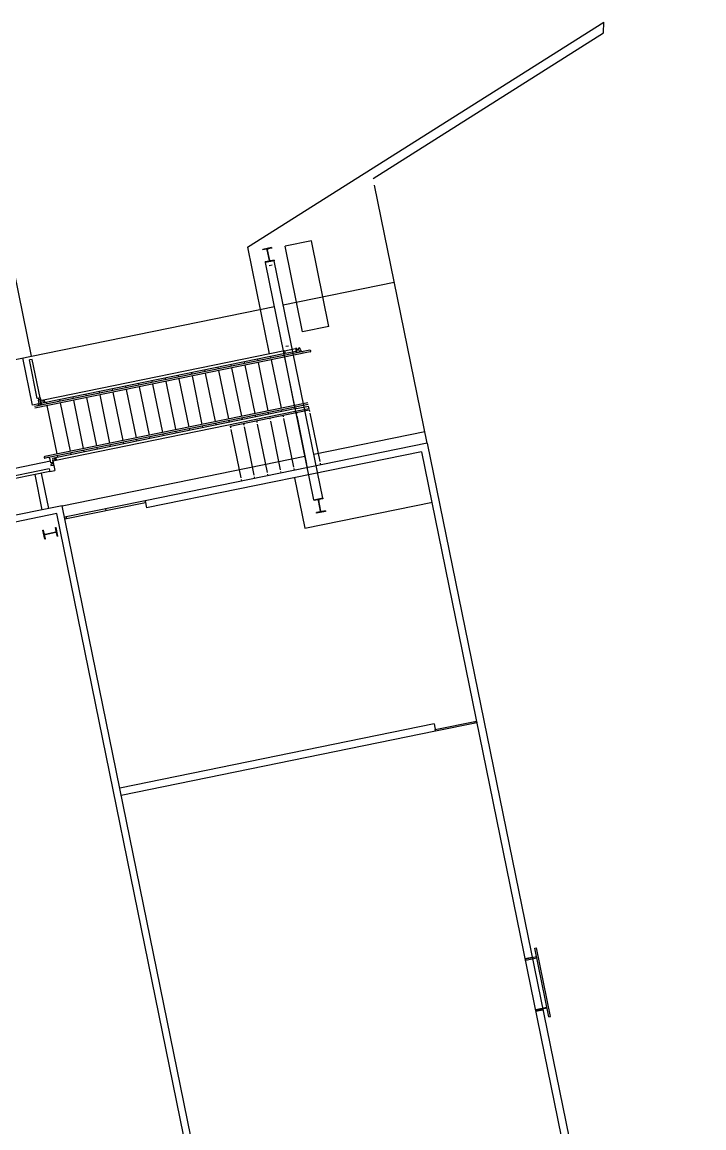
# Model space of a CAD drawing. Header units: inches. Extents: x 69200290 to 69203202, y 27682282 to 27684146.
# Drawn here: x 69202595 to 69203202, y 27683151 to 27684137 of the extents above; entities that cross this region are included whole.
import ezdxf

# ---------------------------------------------------------------- set-up
doc = ezdxf.new("R2010")
doc.units = ezdxf.units.IN
doc.header["$LTSCALE"] = 10
doc.header["$MEASUREMENT"] = 0
doc.layers.get('0').update_dxf_attribs({"linetype": 'CONTINUOUS'})
for name, color, linetype in [('A-FLOR', 3, 'CONTINUOUS'), ('A-ROOF', 2, 'CONTINUOUS'), ('A-SITE', 3, 'CONTINUOUS'), ('A-WALL', 5, 'CONTINUOUS')]:
    doc.layers.add(name, color=color, linetype=linetype)

# ---------------------------------------------------------------- blocks, each defined once
blk = doc.blocks.new('W12x45')
for p, q in [((-4.0225, 5.455), (-4.0225, 6.03)), ((-4.0225, 6.03), (4.0225, 6.03)), ((-4.0225, 5.455), (-0.7675, 5.455)), ((-0.1675, 4.855), (-0.1675, -4.855)), ((0.1675, 4.855), (0.1675, -4.855)), ((0.7675, 5.455), (4.0225, 5.455)), ((4.0225, 6.03), (4.0225, 5.455)), ((-4.0225, -6.03), (-4.0225, -5.455)), ((-4.0225, -5.455), (-0.7675, -5.455)), ((-4.0225, -6.03), (4.0225, -6.03)), ((0.7675, -5.455), (4.0225, -5.455)), ((4.0225, -5.455), (4.0225, -6.03))]:
    blk.add_line(p, q)
for centre, start, end in [((-0.7675, 4.855), 0, 90), ((0.7675, 4.855), 90, 180), ((-0.7675, -4.855), 270, 0), ((0.7675, -4.855), 180, 270)]:
    blk.add_arc(centre, 0.6, start, end)

msp = doc.modelspace()

# ---------------------------------------------------------------- linework, layer by layer
at = {"layer": 'A-FLOR'}
for p, q in [((69202828.38, 27683839.8), (69202828.08, 27683841.27)), ((69202828.56, 27683843.92), (69202838.36, 27683845.92)), ((69202838.86, 27683843.47), (69202829.06, 27683841.47)), ((69202603.71, 27683795.45), (69202595.11, 27683837.55)), ((69202781.35, 27683830.19), (69202781.05, 27683831.66)), ((69202793.11, 27683832.6), (69202792.81, 27683834.07)), ((69202802.21, 27683788.02), (69202793.41, 27683831.13)), ((69202804.87, 27683835), (69202804.57, 27683836.47)), ((69202813.97, 27683790.42), (69202805.17, 27683833.53)), ((69202816.62, 27683837.4), (69202816.32, 27683838.87)), ((69202825.73, 27683792.82), (69202816.92, 27683835.93)), ((69202837.48, 27683795.22), (69202828.68, 27683838.33)), ((69202734.32, 27683820.59), (69202734.02, 27683822.06)), ((69202746.08, 27683822.99), (69202745.78, 27683824.46)), ((69202755.18, 27683778.41), (69202746.38, 27683821.52)), ((69202757.84, 27683825.39), (69202757.54, 27683826.86)), ((69202766.94, 27683780.81), (69202758.14, 27683823.92)), ((69202769.59, 27683827.79), (69202769.29, 27683829.26)), ((69202778.7, 27683783.21), (69202769.89, 27683826.32)), ((69202790.45, 27683785.61), (69202781.65, 27683828.73)), ((69202687.29, 27683810.99), (69202686.99, 27683812.46)), ((69202699.05, 27683813.39), (69202698.75, 27683814.86)), ((69202708.15, 27683768.81), (69202699.35, 27683811.92)), ((69202710.81, 27683815.79), (69202710.51, 27683817.26)), ((69202719.91, 27683771.21), (69202711.11, 27683814.32)), ((69202722.56, 27683818.19), (69202722.26, 27683819.66)), ((69202731.57, 27683774.1), (69202722.86, 27683816.72)), ((69202743.43, 27683776.01), (69202734.62, 27683819.12)), ((69202610.55, 27683801.95), (69202611.85, 27683795.58)), ((69202640.26, 27683801.38), (69202639.96, 27683802.85)), ((69202652.02, 27683803.78), (69202651.72, 27683805.25)), ((69202661.12, 27683759.2), (69202652.32, 27683802.31)), ((69202663.78, 27683806.18), (69202663.48, 27683807.65)), ((69202672.88, 27683761.6), (69202664.08, 27683804.71)), ((69202675.53, 27683808.58), (69202675.23, 27683810.05)), ((69202684.64, 27683764), (69202675.83, 27683807.12)), ((69202696.4, 27683766.41), (69202687.59, 27683809.52)), ((69202609.53, 27683796.64), (69202603.71, 27683795.45)), ((69202611.55, 27683797.05), (69202611.02, 27683796.94)), ((69202613.71, 27683800.04), (69202611.22, 27683799.53)), ((69202611.72, 27683797.08), (69202611.22, 27683799.53)), ((69202614.21, 27683797.59), (69202611.72, 27683797.08)), ((69202616.75, 27683796.58), (69202616.45, 27683798.05)), ((69202625.85, 27683752), (69202617.05, 27683795.11)), ((69202628.51, 27683798.98), (69202628.21, 27683800.45)), ((69202637.61, 27683754.4), (69202628.81, 27683797.51)), ((69202649.37, 27683756.8), (69202640.56, 27683799.91)), ((69202838.08, 27683792.28), (69202837.78, 27683793.75)), ((69202839.06, 27683792.48), (69202849.84, 27683794.68)), ((69202850.34, 27683792.23), (69202839.56, 27683790.03)), ((69202850.34, 27683792.23), (69202849.84, 27683794.68)), ((69202780, 27683776.85), (69202850.54, 27683791.25)), ((69202791.06, 27683782.68), (69202790.76, 27683784.15)), ((69202802.81, 27683785.08), (69202802.51, 27683786.55)), ((69202814.57, 27683787.48), (69202814.27, 27683788.95)), ((69202815.27, 27683784.05), (69202815.47, 27683783.07)), ((69202826.33, 27683789.88), (69202826.03, 27683791.35)), ((69202827.03, 27683786.45), (69202827.33, 27683784.98)), ((69202827.03, 27683786.45), (69202827.23, 27683785.47)), ((69202827.63, 27683783.51), (69202836.43, 27683740.4)), ((69202838.78, 27683788.85), (69202838.98, 27683787.87)), ((69202838.78, 27683788.85), (69202839.08, 27683787.38)), ((69202839.38, 27683785.91), (69202848.19, 27683742.8)), ((69202850.54, 27683791.25), (69202850.82, 27683789.87)), ((69202851.13, 27683788.36), (69202859.95, 27683745.2)), ((69202732.27, 27683770.67), (69202731.97, 27683772.14)), ((69202744.03, 27683773.07), (69202743.73, 27683774.54)), ((69202755.78, 27683775.47), (69202755.48, 27683776.94)), ((69202767.54, 27683777.87), (69202767.24, 27683779.34)), ((69202779.3, 27683780.27), (69202779, 27683781.74)), ((69202780, 27683776.85), (69202780.3, 27683775.38)), ((69202780, 27683776.85), (69202780.2, 27683775.87)), ((69202780.6, 27683773.91), (69202789.4, 27683730.8)), ((69202791.76, 27683779.25), (69202791.96, 27683778.27)), ((69202791.76, 27683779.25), (69202792.06, 27683777.78)), ((69202792.36, 27683776.31), (69202801.16, 27683733.2)), ((69202803.51, 27683781.65), (69202803.81, 27683780.18)), ((69202803.51, 27683781.65), (69202803.71, 27683780.67)), ((69202804.11, 27683778.71), (69202812.92, 27683735.6)), ((69202815.87, 27683781.11), (69202824.67, 27683738)), ((69202685.24, 27683761.07), (69202684.94, 27683762.54)), ((69202697, 27683763.47), (69202696.7, 27683764.94)), ((69202708.75, 27683765.87), (69202708.45, 27683767.34)), ((69202720.51, 27683768.27), (69202720.21, 27683769.74)), ((69202638.21, 27683751.46), (69202637.91, 27683752.93)), ((69202649.97, 27683753.86), (69202649.67, 27683755.33)), ((69202661.72, 27683756.26), (69202661.42, 27683757.73)), ((69202673.48, 27683758.66), (69202673.18, 27683760.13)), ((69202620.04, 27683745.47), (69202383.91, 27683697.25)), ((69202622, 27683745.87), (69202621.51, 27683745.77)), ((69202624.22, 27683748.6), (69202621.73, 27683748.1)), ((69202621.73, 27683748.1), (69202622.23, 27683745.65)), ((69202622, 27683745.87), (69202623.75, 27683737.28)), ((69202624.72, 27683746.15), (69202622.23, 27683745.65)), ((69202626.45, 27683749.06), (69202626.15, 27683750.53)), ((69202860.25, 27683743.73), (69202860.55, 27683742.26)), ((69202612.53, 27683702.3), (69202606.12, 27683733.68)), ((69202618.41, 27683703.5), (69202612, 27683734.88)), ((69202619.35, 27683736.38), (69202623.75, 27683737.28)), ((69202813.22, 27683734.13), (69202813.52, 27683732.66)), ((69202824.97, 27683736.53), (69202825.27, 27683735.06)), ((69202836.73, 27683738.93), (69202837.03, 27683737.46)), ((69202848.49, 27683741.33), (69202848.79, 27683739.86)), ((69202789.7, 27683729.33), (69202790, 27683727.86)), ((69202801.46, 27683731.73), (69202801.76, 27683730.26))]:
    msp.add_line(p, q, dxfattribs=at)
at = {"layer": 'A-ROOF'}
for p, q in [((69202854.69, 27683710.99), (69202811.48, 27683922.56)), ((69202862.57, 27683712.6), (69202819.36, 27683924.17)), ((69202827.32, 27683884.97), (69202926.28, 27683905.18)), ((69202602.95, 27683839.15), (69202819.48, 27683883.37)), ((69202854.53, 27683751.72), (69202953.49, 27683771.93)), ((69202630.16, 27683705.9), (69202846.69, 27683750.12))]:
    msp.add_line(p, q, dxfattribs=at)
at = {"layer": 'A-SITE'}
for p, q in [((69202795.43, 27683936.21), (69203113.08, 27684136.91)), ((69203112.83, 27684127.29), (69203113.08, 27684136.91)), ((69202907.42, 27683997.5), (69203112.83, 27684127.29)), ((69202955.59, 27683761.67), (69202908.62, 27683991.64)), ((69202852.42, 27683941.97), (69202828.91, 27683937.17)), ((69202868.03, 27683865.55), (69202852.42, 27683941.97)), ((69202795.43, 27683936.21), (69202814.85, 27683841.12)), ((69202844.51, 27683860.75), (69202828.91, 27683937.17)), ((69202817.32, 27683920.18), (69202814.87, 27683919.68)), ((69202868.03, 27683865.55), (69202844.51, 27683860.75)), ((69202851.16, 27683844.45), (69202605.73, 27683794.33)), ((69202851.46, 27683842.98), (69202606.03, 27683792.86)), ((69202828.56, 27683843.92), (69202613.71, 27683800.04)), ((69202829.06, 27683841.47), (69202614.21, 27683797.59)), ((69202828.56, 27683843.92), (69202829.06, 27683841.47)), ((69202832.02, 27683848.2), (69202829.57, 27683847.7)), ((69202839.52, 27683842.08), (69202839.22, 27683843.55)), ((69202839.77, 27683842.13), (69202839.47, 27683843.6)), ((69202841.03, 27683845.32), (69202839.56, 27683845.02)), ((69202841.08, 27683845.07), (69202839.61, 27683844.77)), ((69202841.21, 27683844.46), (69202840.96, 27683845.68)), ((69202842.68, 27683844.76), (69202842.43, 27683845.98)), ((69202603.53, 27683836.3), (69202601.08, 27683835.8)), ((69202608.1, 27683801.45), (69202601.08, 27683835.8)), ((69202610.55, 27683801.95), (69202603.53, 27683836.3)), ((69202610.55, 27683801.95), (69202608.1, 27683801.45)), ((69202609.5, 27683800.19), (69202609.2, 27683801.66)), ((69202609.75, 27683800.24), (69202609.45, 27683801.71)), ((69202610.36, 27683800.37), (69202608.89, 27683800.07)), ((69202608.89, 27683800.07), (69202609.49, 27683797.14)), ((69202610.36, 27683800.37), (69202610.96, 27683797.44)), ((69202849.24, 27683797.62), (69202614.83, 27683749.75)), ((69202849.54, 27683796.15), (69202615.13, 27683748.28)), ((69202839.06, 27683792.48), (69202624.22, 27683748.6)), ((69202839.56, 27683790.03), (69202624.72, 27683746.15)), ((69202955.59, 27683761.67), (69202704.27, 27683710.35)), ((69202950.52, 27683754), (69202705.57, 27683703.98)), ((69202950.52, 27683754), (69203194.53, 27682559.17)), ((69202955.59, 27683761.67), (69203202.2, 27682554.1)), ((69202620.29, 27683744.23), (69202619.69, 27683747.17)), ((69202621.76, 27683744.53), (69202620.29, 27683744.23)), ((69202620.91, 27683744.36), (69202621.21, 27683742.89)), ((69202621.15, 27683744.41), (69202621.45, 27683742.94)), ((69202618.85, 27683738.83), (69202385.17, 27683691.11)), ((69202619.35, 27683736.38), (69202385.67, 27683688.66)), ((69202618.85, 27683738.83), (69202619.35, 27683736.38)), ((69202837.36, 27683730.89), (69202846.56, 27683685.84)), ((69202630.16, 27683705.9), (69202393.55, 27683657.58)), ((69202829.65, 27682729.09), (69202630.16, 27683705.9)), ((69202669, 27683703.14), (69202669.3, 27683701.68)), ((69202704.27, 27683710.35), (69202705.57, 27683703.98)), ((69202846.56, 27683685.84), (69202960.21, 27683709.05)), ((69202625.49, 27683698.82), (69202394.75, 27683651.7)), ((69202822.57, 27682733.77), (69202625.49, 27683698.82)), ((69202633.73, 27683695.94), (69202634.03, 27683694.47)), ((69202961.8, 27683511.35), (69202681.58, 27683454.13)), ((69202961.8, 27683511.35), (69202963.1, 27683504.98)), ((69202998.37, 27683512.19), (69202998.07, 27683513.66)), ((69202963.1, 27683504.98), (69202682.88, 27683447.76)), ((69203051.6, 27683311.53), (69203053.07, 27683311.83)), ((69203064.1, 27683250.29), (69203051.6, 27683311.53)), ((69203065.57, 27683250.59), (69203053.07, 27683311.83)), ((69203042.76, 27683302.33), (69203049.13, 27683303.63)), ((69203043.01, 27683302.38), (69203043.16, 27683301.64)), ((69203053.2, 27683303.69), (69203043.16, 27683301.64)), ((69203043.55, 27683300.96), (69203043.4, 27683301.69)), ((69203043.55, 27683300.96), (69203053.35, 27683302.96)), ((69203046.58, 27683302.34), (69203046.43, 27683303.08)), ((69203052.36, 27683255.3), (69203058.73, 27683256.6)), ((69203062.5, 27683258.13), (69203052.46, 27683256.08)), ((69203052.61, 27683255.35), (69203052.46, 27683256.08)), ((69203052.55, 27683256.87), (69203062.35, 27683258.87)), ((69203052.55, 27683256.87), (69203052.7, 27683256.13)), ((69203055.89, 27683256.78), (69203056.04, 27683256.05)), ((69203064.1, 27683250.29), (69203065.57, 27683250.59))]:
    msp.add_line(p, q, dxfattribs=at)
for points in [[(69202838.36, 27683845.92), (69202838.86, 27683843.47), (69202839.84, 27683843.67), (69202839.34, 27683846.12)], [(69202620.3, 27683741.68), (69202622.75, 27683742.18), (69202622.55, 27683743.16), (69202620.1, 27683742.66)], [(69202704.27, 27683710.35), (69202632.26, 27683695.64), (69202632.56, 27683694.17), (69202704.57, 27683708.88)], [(69202999.84, 27683512.49), (69202963.1, 27683504.98), (69202962.8, 27683506.45), (69202999.54, 27683513.96)]]:
    msp.add_lwpolyline(points, close=True, dxfattribs=at)
for centre, radius, start, end in [((69202841.69, 27683845.83), 0.75, 11.54242, 191.54242), ((69202844.64, 27683845.16), 3.5, 191.54242, 226.39233), ((69202844.64, 27683845.16), 2, 191.54242, 281.54242), ((69202851.31, 27683843.72), 0.75, 281.54242, 101.54242), ((69202607.53, 27683796.74), 2, 281.54242, 11.54242), ((69202607.53, 27683796.74), 3.5, 336.69252, 11.54242), ((69202614.98, 27683749.01), 0.75, 101.54242, 281.54242), ((69202617.73, 27683746.77), 2, 11.54242, 101.54242)]:
    msp.add_arc(centre, radius, start, end, dxfattribs=at)
for centre in [(69202613.96, 27683798.82), (69202624.47, 27683747.38)]:
    msp.add_ellipse(centre, major_axis=(0.25, -1.22), ratio=0.478457, dxfattribs=at)
at = {"layer": 'A-WALL'}
for p, q in [((69202602.95, 27683839.15), (69202567.43, 27684013.09)), ((69202561.55, 27683830.72), (69202602.95, 27683839.18))]:
    msp.add_line(p, q, dxfattribs=at)

# ---------------------------------------------------------------- block references
for p, rotation in [((69202814.19, 27683929.27), 191.5424241437196), ((69202859.81, 27683705.88), 191.5424241437196), ((69202619.86, 27683681.37), 101.5424241437197)]:
    msp.add_blockref('W12x45', p, dxfattribs=dict(at, rotation=rotation))

doc.saveas('drawing.dxf')
